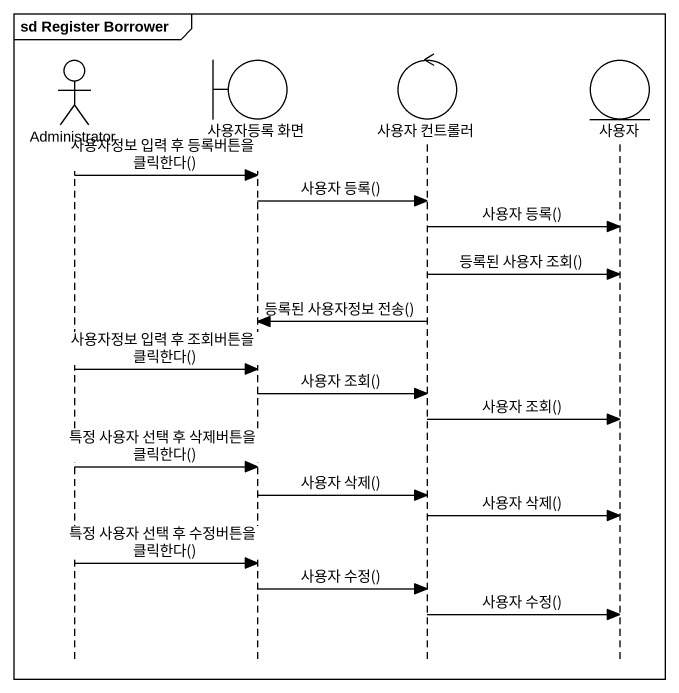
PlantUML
@startuml
mainframe sd Register Borrower
hide footbox
actor Administrator
boundary "사용자등록 화면" as 사용자등록_화면
control "사용자 컨트롤러" as 사용자_컨트롤러
entity 사용자

Administrator -> 사용자등록_화면 : 사용자정보 입력 후 등록버튼을 클릭한다()
사용자등록_화면 -> 사용자_컨트롤러 : 사용자 등록()
사용자_컨트롤러 -> 사용자 : 사용자 등록()
사용자_컨트롤러 -> 사용자 : 등록된 사용자 조회()
사용자_컨트롤러 -> 사용자등록_화면 : 등록된 사용자정보 전송()
Administrator -> 사용자등록_화면 : 사용자정보 입력 후 조회버튼을 클릭한다()
사용자등록_화면 -> 사용자_컨트롤러 : 사용자 조회()
사용자_컨트롤러 -> 사용자 : 사용자 조회()
Administrator -> 사용자등록_화면 : 특정 사용자 선택 후 삭제버튼을 클릭한다()
사용자등록_화면 -> 사용자_컨트롤러 : 사용자 삭제()
사용자_컨트롤러 -> 사용자 : 사용자 삭제()
Administrator -> 사용자등록_화면 : 특정 사용자 선택 후 수정버튼을 클릭한다()
사용자등록_화면 -> 사용자_컨트롤러 : 사용자 수정()
사용자_컨트롤러 -> 사용자 : 사용자 수정()
@enduml
